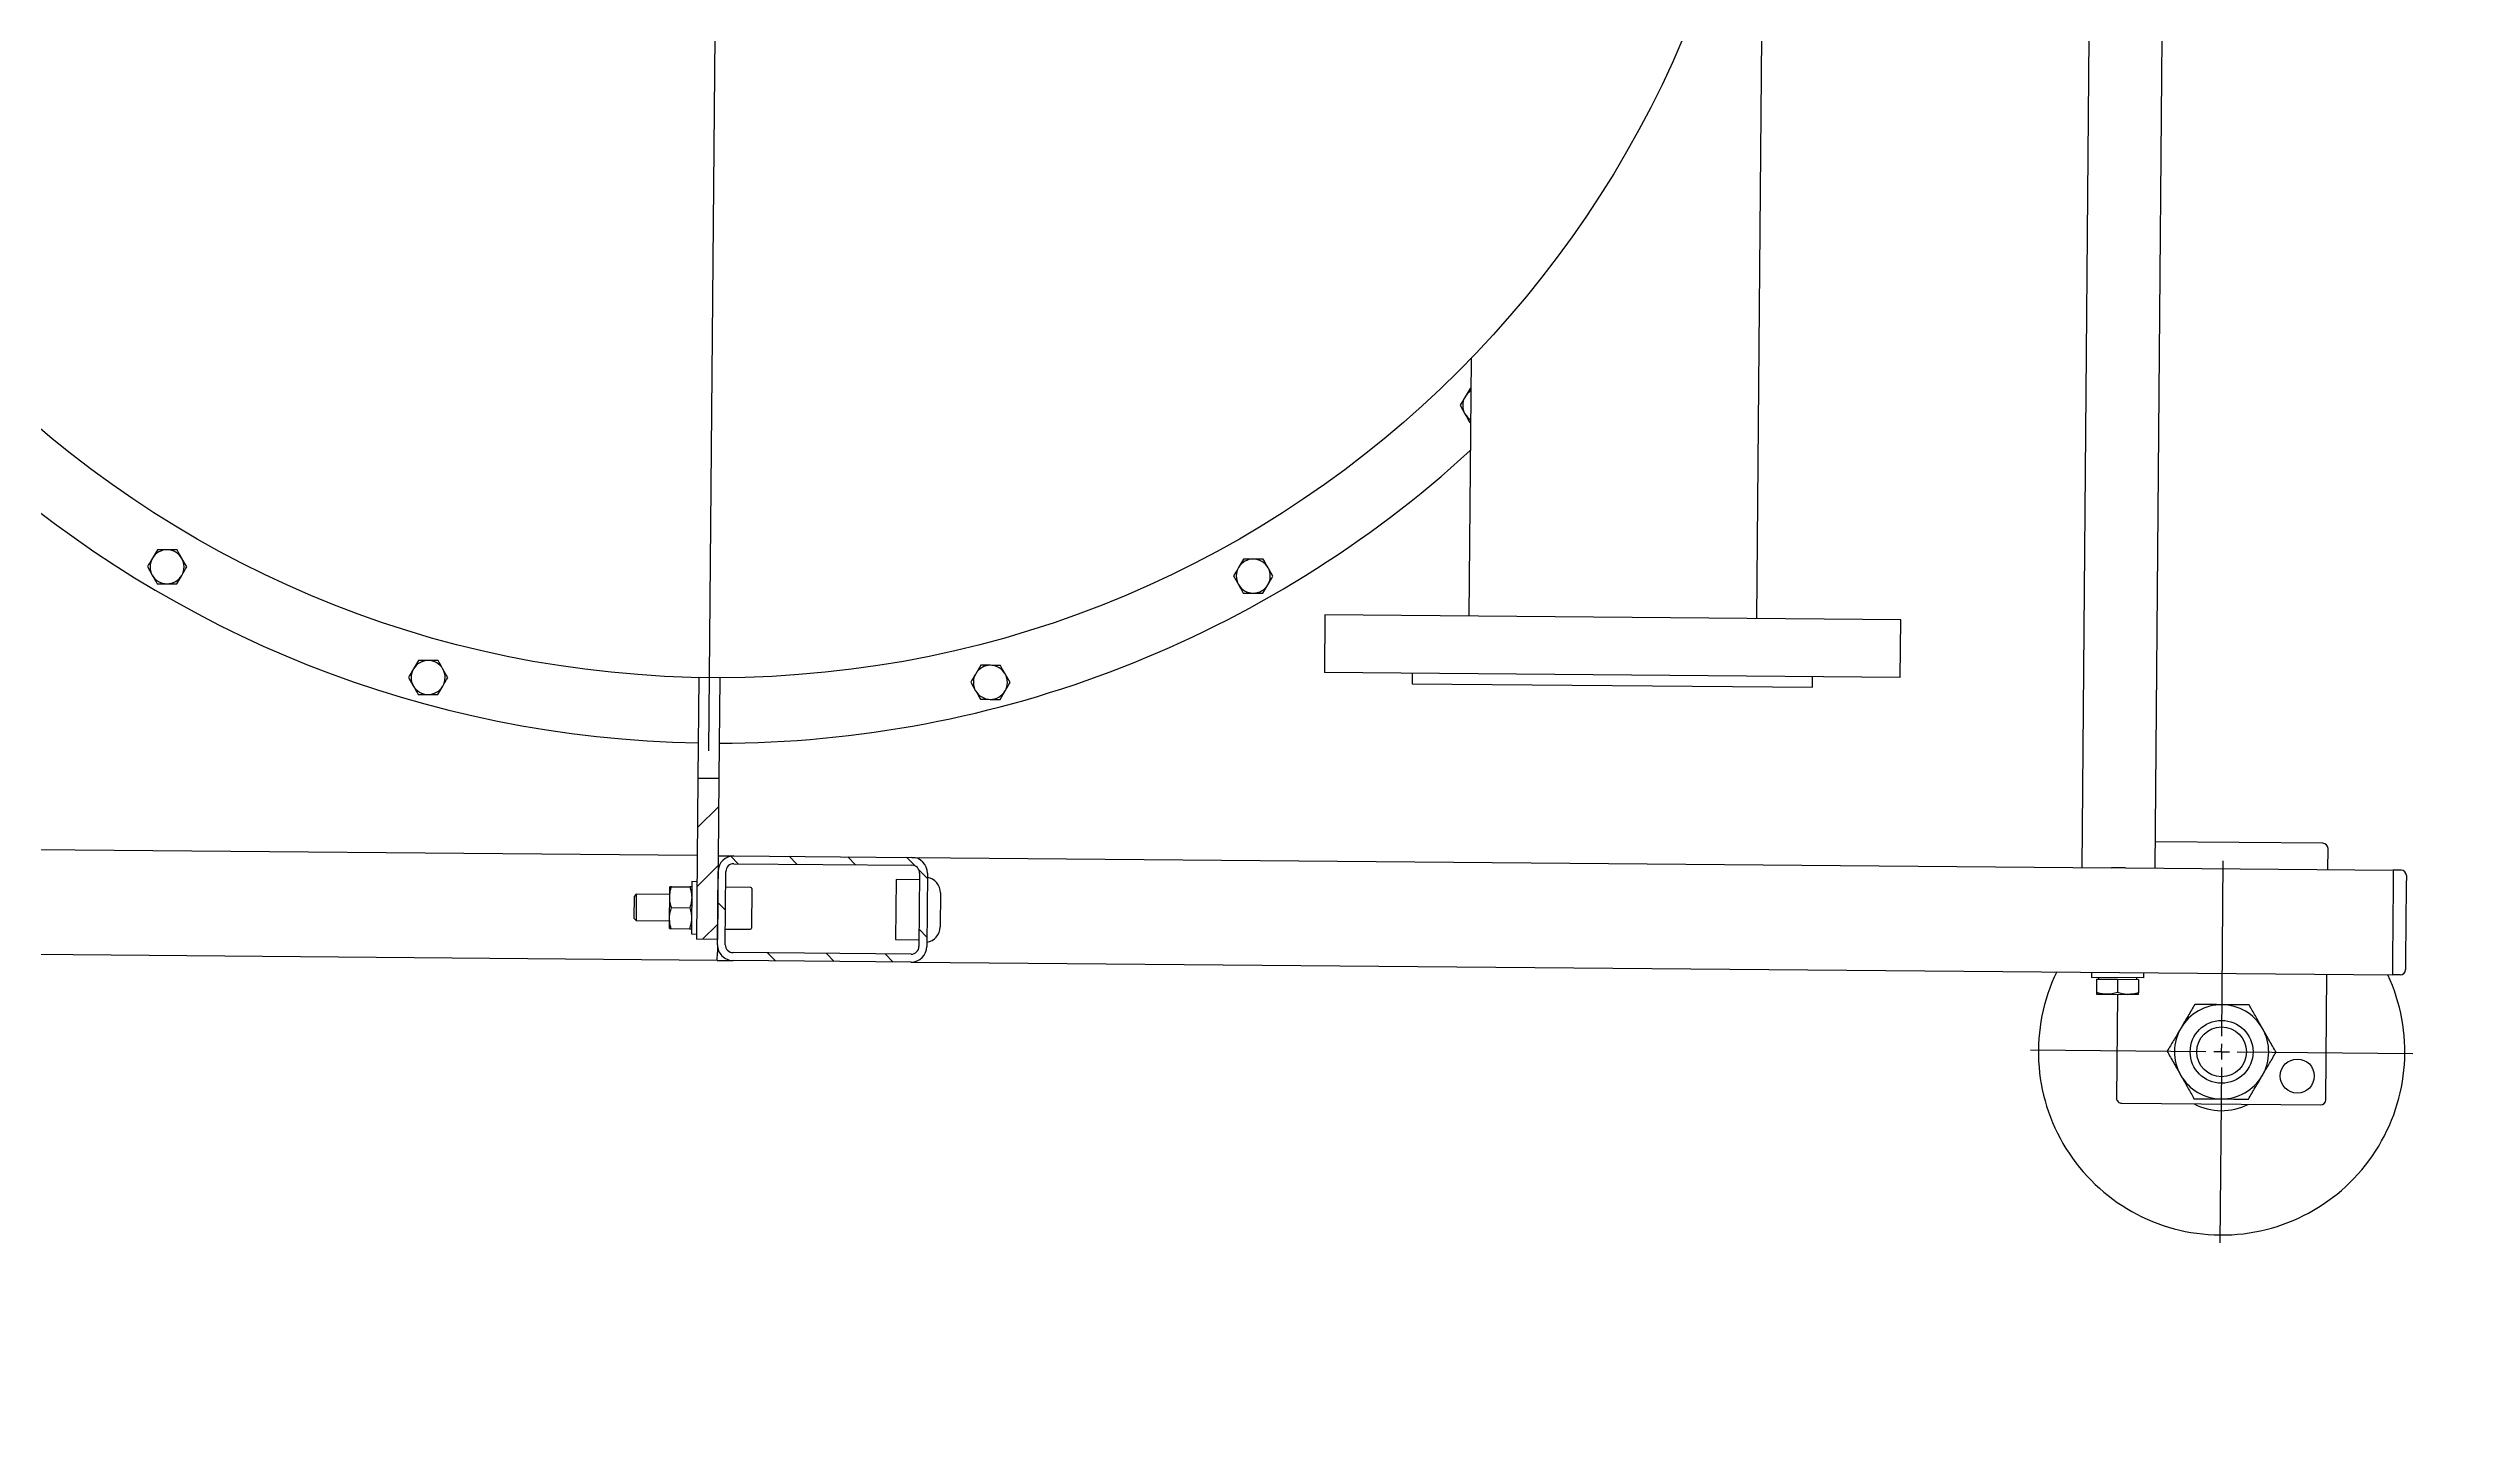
# Model space of a CAD drawing. Header units: inches. Extents: x -955375 to 106222, y -96450 to 64845.
# Drawn here: x 24399 to 25344, y 45491 to 46032 of the extents above; entities that cross this region are included whole.
import ezdxf

# ---------------------------------------------------------------- set-up
doc = ezdxf.new("R2010")
doc.units = ezdxf.units.IN
doc.header["$MEASUREMENT"] = 0
doc.linetypes.add('CONTINUA', pattern=[0])
doc.layers.add('ACHUTECH', color=24, linetype='Continuous', lineweight=18)
for name, color, linetype in [('DIBUJO', 2, 'Continuous'), ('GEOMETRIE', 7, 'Continuous'), ('MITTELKREUZE', 4, 'Continuous'), ('SCHRAFFUR', 7, 'Continuous')]:
    doc.layers.add(name, color=color, linetype=linetype)
doc.styles.get("Standard").update_dxf_attribs({"font": 'isocp2.shx'})
doc.dimstyles.new('SUPERPEQUEÑA', dxfattribs={"dimtxt": 0.1, "dimasz": 0.05, "dimexe": 0.1, "dimexo": 0.15, "dimgap": 0.05, "dimtad": 1, "dimzin": 0, "dimdsep": 46, "dimtxsty": 'Standard', "dimblk1": 'CRUZZ', "dimblk2": 'CRUZZ', "dimsah": 1, "dimcen": 0.03, "dimse1": 1, "dimse2": 1, "dimclrd": 109, "dimclre": 4, "dimclrt": 173, "dimadec": 0, "dimazin": 0, "dimtfac": 1, "dimtix": 1, "dimtmove": 1, "dimatfit": 3, "dimldrblk": 'CRUZZ', "dimfxl": 1, "dimtolj": 1, "dimtzin": 0, "dimlwd": -1, "dimarcsym": 0})

# ---------------------------------------------------------------- blocks, each defined once
blk = doc.blocks.new('CRUZ')
at = {"layer": 'DIBUJO', "color": 7, "lineweight": -3}
for p, q in [((-0.2, 0), (0.2, 0)), ((0, 0.2), (0, -0.2))]:
    blk.add_line(p, q, dxfattribs=at)
at = {"layer": 'DIBUJO', "color": 7, "lineweight": -3, "const_width": 0.05}
blk.add_lwpolyline([(0, 0, 1), (0, 0, 1)], format="xyb", close=True, dxfattribs=at)
blk = doc.blocks.new('CRUZZ')
at = {"layer": 'DIBUJO', "color": 3, "xscale": 10, "yscale": 10, "zscale": 10}
blk.add_blockref('CRUZ', (0, 0), dxfattribs=at)
blk = doc.blocks.new('*D185')
at = {"layer": 'ACHUTECH', "color": 7, "ltscale": 500, "transparency": 16777216}
blk.add_line((5118.65, 54499.15), (5118.65, 25409.93), dxfattribs=at)
at = {"layer": 'Defpoints', "color": 0, "linetype": 'CONTINUA', "ltscale": 500, "transparency": 16777216}
for p in [(26169.23, 54499.2), (5118.65, 25409.88), (6592.24, 25409.88)]:
    blk.add_point(p, dxfattribs=at)
at = {"layer": 'ACHUTECH', "color": 7, "linetype": 'CONTINUA', "ltscale": 500, "transparency": 16777216, "xscale": 0.05, "yscale": 0.05, "zscale": 0.05}
for p, rotation in [((5118.65, 54499.2), 90), ((5118.65, 25409.88), 270)]:
    blk.add_blockref('CRUZZ', p, dxfattribs=dict(at, rotation=rotation))
at = {"layer": 'ACHUTECH', "color": 7, "linetype": 'CONTINUA', "lineweight": 13, "ltscale": 500, "transparency": 16777216, "insert": (5118.56, 39954.54), "char_height": 0.15, "attachment_point": 5, "rotation": 90}
blk.add_mtext('\\A1;29089.32', dxfattribs=at)
blk = doc.blocks.new('SW_CENTERMARKSYMBOL_1')
at = {"layer": 'MITTELKREUZE', "color": 0, "linetype": 'Continuous'}
blk.add_line((0, 6), (0, 428), dxfattribs=at)
blk = doc.blocks.new('SW_CENTERMARKSYMBOL_5')
at = {"layer": 'MITTELKREUZE', "color": 0, "linetype": 'Continuous'}
for p, q in [((0, 6), (0, 73)), ((-6, 0), (-73, 0)), ((0, 0), (-3, 0)), ((0, 0), (0, 3)), ((0, 0), (0, -3)), ((0, 0), (3, 0)), ((6, 0), (73, 0)), ((0, -6), (0, -73))]:
    blk.add_line(p, q, dxfattribs=at)

msp = doc.modelspace()

# ---------------------------------------------------------------- hatches: boundary and pattern name
at = {"layer": 'SCHRAFFUR', "linetype": 'Continuous'}
h = msp.add_hatch(dxfattribs=at)
h.set_pattern_fill('ANSI31', color=256, scale=5.103547, angle=179.507524, style=0)
h.set_pattern_definition([(224.50752, (28009.597, 48255.226), (11.358884, -11.55585), [])])
h.paths.add_polyline_path([(24660.866, 45747.158), (24652.7, 45747.228), (24652.16, 45684.368), (24660.325, 45684.298)], flags=0)
h = msp.add_hatch(dxfattribs=at)
h.set_pattern_fill('ANSI31', color=256, scale=5.103547, angle=269.507524, style=0)
h.set_pattern_definition([(314.50752, (28009.597, 48255.226), (11.55585, 11.358884), [])])
edge = h.paths.add_edge_path(flags=0)
edge.add_line((24666.379, 45676.08), (24735.785, 45675.483))
edge.add_arc((24735.837, 45681.607), 6.124, 269.507524, 359.507524)
edge.add_line((24741.961, 45681.554), (24742.207, 45710.133))
edge.add_arc((24736.083, 45710.186), 6.124, 359.507524, 449.507524)
edge.add_line((24736.136, 45716.31), (24666.73, 45716.906))
edge.add_arc((24666.677, 45710.782), 6.124, 449.507524, 539.507524)
edge.add_line((24660.553, 45710.835), (24660.308, 45682.256))
edge.add_arc((24666.432, 45682.204), 6.124, 179.507524, 269.507524)
edge = h.paths.add_edge_path(flags=0)
edge.add_arc((24666.677, 45710.782), 3.062, 449.507524, 539.507524, ccw=False)
edge.add_line((24666.704, 45713.844), (24736.109, 45713.248))
edge.add_arc((24736.083, 45710.186), 3.062, 359.507524, 449.507524, ccw=False)
edge.add_line((24739.145, 45710.159), (24738.899, 45681.581))
edge.add_arc((24735.837, 45681.607), 3.062, 269.507524, 359.507524, ccw=False)
edge.add_line((24735.811, 45678.545), (24666.405, 45679.142))
edge.add_arc((24666.432, 45682.204), 3.062, 179.507524, 269.507524, ccw=False)
edge.add_line((24663.37, 45682.23), (24663.615, 45710.809))

# ---------------------------------------------------------------- linework, layer by layer
at = {"layer": 'GEOMETRIE', "linetype": 'Continuous'}
for p, q in [((25065.617, 45809.428), (25068.898, 46191.159)), ((25196.087, 46144.132), (25192.376, 45712.388)), ((25220.955, 45712.143), (25224.666, 46143.887)), ((24954.207, 45910.93), (24953.343, 45810.393)), ((24953.797, 45899.246), (24951.853, 45895.945)), ((24954.107, 45899.243), (24953.797, 45899.246)), ((24949.909, 45892.644), (24951.796, 45889.311)), ((24953.683, 45885.977), (24953.992, 45885.974)), ((24438.026, 45829.725), (24439.913, 45826.391)), ((24441.913, 45836.326), (24439.97, 45833.026)), ((24453.347, 45829.593), (24451.461, 45832.927)), ((24865.492, 45832.685), (24863.548, 45829.385)), ((24876.926, 45825.952), (24875.04, 45829.286)), ((24449.46, 45822.992), (24451.404, 45826.292)), ((24861.605, 45826.084), (24863.491, 45822.75)), ((24873.039, 45819.351), (24874.982, 45822.652)), ((24897.206, 45810.876), (24897.013, 45788.421)), ((25121.754, 45808.945), (24897.206, 45810.876)), ((25121.561, 45786.491), (25121.754, 45808.945)), ((24543.709, 45793.132), (24541.765, 45789.832)), ((24762.969, 45791.248), (24761.026, 45787.947)), ((24539.821, 45786.531), (24541.708, 45783.197)), ((24551.255, 45779.798), (24553.199, 45783.099)), ((24555.143, 45786.399), (24553.256, 45789.733)), ((24653.037, 45786.435), (24652.7, 45747.228)), ((24661.203, 45786.365), (24653.037, 45786.435)), ((24661.203, 45786.365), (24660.866, 45747.158)), ((24759.082, 45784.646), (24760.969, 45781.313)), ((24774.403, 45784.515), (24772.517, 45787.848)), ((25121.561, 45786.491), (24897.013, 45788.421)), ((24931.205, 45788.127), (24931.17, 45784.044)), ((24931.17, 45784.044), (25087.333, 45782.702)), ((25087.333, 45782.702), (25087.368, 45786.785)), ((24770.516, 45777.913), (24772.46, 45781.214)), ((24652.7, 45747.228), (24652.16, 45684.368)), ((24652.7, 45747.228), (24660.866, 45747.158)), ((24660.866, 45747.158), (24660.325, 45684.298)), ((24652.441, 45717.029), (24134.527, 45721.481)), ((24660.606, 45716.959), (24666.73, 45716.906)), ((24666.73, 45716.906), (24736.136, 45716.31)), ((24736.136, 45716.31), (25203.953, 45712.289)), ((25286.365, 45721.788), (25221.042, 45722.349)), ((25288.319, 45711.564), (25288.389, 45719.729)), ((24650.312, 45706.84), (24650.136, 45686.427)), ((24652.353, 45706.823), (24650.312, 45706.84)), ((24660.308, 45682.256), (24660.553, 45710.835)), ((24663.37, 45682.23), (24663.615, 45710.809)), ((24666.704, 45713.844), (24736.109, 45713.248)), ((24729.937, 45707.687), (24729.735, 45684.211)), ((24739.123, 45707.608), (24729.937, 45707.687)), ((24739.145, 45710.159), (24738.899, 45681.581)), ((24742.207, 45710.133), (24741.961, 45681.554)), ((25209.378, 45712.242), (25313.836, 45711.344)), ((25313.836, 45711.344), (25313.783, 45705.22)), ((25316.898, 45711.318), (25313.836, 45711.344)), ((25318.922, 45709.259), (25318.887, 45705.176)), ((24627.806, 45701.083), (24627.732, 45692.57)), ((24628.66, 45701.922), (24627.806, 45701.083)), ((24628.66, 45701.922), (24628.572, 45691.716)), ((24641.694, 45701.81), (24628.66, 45701.922)), ((24641.615, 45692.624), (24641.685, 45700.79)), ((24641.685, 45700.79), (24641.72, 45704.872)), ((24642.379, 45696.701), (24649.495, 45696.64)), ((24642.45, 45704.866), (24649.565, 45704.805)), ((24673.361, 45704.6), (24663.563, 45704.685)), ((24673.766, 45704.189), (24673.633, 45688.674)), ((24747.245, 45702.434), (24747.131, 45689.166)), ((25313.783, 45705.22), (25313.538, 45676.641)), ((25318.887, 45705.176), (25318.641, 45676.597)), ((24627.732, 45692.57), (24628.572, 45691.716)), ((24628.572, 45691.716), (24641.606, 45691.604)), ((24641.58, 45688.542), (24641.615, 45692.624)), ((24642.309, 45688.535), (24649.424, 45688.474)), ((24663.422, 45688.354), (24673.221, 45688.27)), ((24660.255, 45676.132), (24134.176, 45680.654)), ((24650.136, 45686.427), (24652.177, 45686.409)), ((24660.325, 45684.298), (24652.16, 45684.368)), ((24660.255, 45676.132), (24660.281, 45679.194)), ((24660.308, 45682.256), (24660.281, 45679.194)), ((24735.811, 45678.545), (24666.405, 45679.142)), ((24729.735, 45684.211), (24738.921, 45684.132)), ((24660.255, 45676.132), (24666.379, 45676.08)), ((24735.785, 45675.483), (24666.379, 45676.08)), ((24735.785, 45675.483), (25313.485, 45670.517)), ((25196.108, 45671.526), (25196.09, 45669.485)), ((25216.504, 45669.309), (25196.09, 45669.485)), ((25198.126, 45668.855), (25198.082, 45663.664)), ((25198.126, 45668.855), (25206.292, 45668.785)), ((25198.831, 45669.461), (25198.825, 45668.849)), ((25206.292, 45668.785), (25206.247, 45663.594)), ((25206.292, 45668.785), (25214.457, 45668.715)), ((25213.758, 45668.721), (25213.763, 45669.333)), ((25214.457, 45668.715), (25214.412, 45663.524)), ((25216.504, 45669.309), (25216.521, 45671.351)), ((25287.547, 45621.744), (25287.968, 45670.737)), ((25313.538, 45676.641), (25313.485, 45670.517)), ((25316.547, 45670.491), (25313.485, 45670.517)), ((25318.641, 45676.597), (25318.606, 45672.515)), ((25198.075, 45662.935), (25202.158, 45662.9)), ((25202.158, 45662.9), (25210.323, 45662.83)), ((25206.241, 45662.865), (25205.893, 45622.446)), ((25214.406, 45662.795), (25210.323, 45662.83)), ((25207.917, 45620.387), (25285.488, 45619.721))]:
    msp.add_line(p, q, dxfattribs=at)
for centre, radius in [((24660.629, 46194.668), 408.284), ((25246.878, 45640.467), 12.249), ((25246.878, 45640.467), 9.697), ((25276.399, 45631.027), 6.635)]:
    msp.add_circle(centre, radius, dxfattribs=at)
for centre, radius, start, end in [((24660.629, 46194.668), 433.801, 106.631134, 268.968261), ((24957.57, 45892.579), 6.635, 149.507524, 209.507524), ((24957.57, 45892.579), 6.635, 121.557834, 149.507524), ((24957.57, 45892.579), 6.635, 209.507524, 237.457213), ((24660.629, 46194.668), 433.801, 270.046786, 312.535308), ((24445.687, 45829.659), 6.635, 149.507524, 209.507524), ((24445.687, 45829.659), 6.635, 89.507524, 149.507524), ((24445.687, 45829.659), 6.635, 29.507524, 89.507524), ((24445.687, 45829.659), 6.635, 329.507524, 29.507524), ((24869.265, 45826.018), 6.635, 149.507524, 209.507524), ((24869.265, 45826.018), 6.635, 89.507524, 149.507524), ((24869.265, 45826.018), 6.635, 29.507524, 89.507524), ((24869.265, 45826.018), 6.635, 329.507524, 29.507524), ((24445.687, 45829.659), 6.635, 209.507524, 269.507524), ((24445.687, 45829.659), 6.635, 269.507524, 329.507524), ((24869.265, 45826.018), 6.635, 209.507524, 269.507524), ((24869.265, 45826.018), 6.635, 269.507524, 329.507524), ((24547.482, 45786.465), 6.635, 89.507524, 149.507524), ((24547.482, 45786.465), 6.635, 29.507524, 89.507524), ((24766.743, 45784.581), 6.635, 89.507524, 149.507524), ((24766.743, 45784.581), 6.635, 29.507524, 89.507524), ((24547.482, 45786.465), 6.635, 149.507524, 209.507524), ((24547.482, 45786.465), 6.635, 209.507524, 269.507524), ((24547.482, 45786.465), 6.635, 269.507524, 329.507524), ((24547.482, 45786.465), 6.635, 329.507524, 29.507524), ((24766.743, 45784.581), 6.635, 149.507524, 209.507524), ((24766.743, 45784.581), 6.635, 329.507524, 29.507524), ((24766.743, 45784.581), 6.635, 209.507524, 269.507524), ((24766.743, 45784.581), 6.635, 269.507524, 329.507524), ((24666.677, 45710.782), 6.124, 89.507524, 179.507524), ((24736.083, 45710.186), 6.124, 359.507524, 89.507524), ((25286.348, 45719.746), 2.041, 359.507524, 89.507524), ((24666.677, 45710.782), 3.062, 89.507524, 179.507524), ((24736.083, 45710.186), 3.062, 359.507524, 89.507524), ((24741.121, 45702.487), 6.124, 359.507524, 79.913455), ((25316.88, 45709.277), 2.041, 359.507524, 89.507524), ((24673.358, 45704.192), 0.408, 359.507524, 89.507524), ((24673.224, 45688.678), 0.408, 269.507524, 359.507524), ((24741.007, 45689.218), 6.124, 279.101592, 359.507524), ((24666.432, 45682.204), 6.124, 179.507524, 269.507524), ((24666.432, 45682.204), 3.062, 179.507524, 269.507524), ((24735.837, 45681.607), 6.124, 269.507524, 359.507524), ((24735.837, 45681.607), 3.062, 269.507524, 359.507524), ((25246.878, 45640.467), 71.45, 154.13059, 269.507524), ((25246.878, 45640.467), 71.45, 269.507524, 24.884457), ((25316.565, 45672.532), 2.041, 269.507524, 359.507524), ((25246.878, 45640.467), 18.373, 89.507524, 149.507524), ((25246.878, 45640.467), 18.373, 29.507524, 89.507524), ((25246.878, 45640.467), 18.373, 149.507524, 209.507524), ((25246.878, 45640.467), 18.373, 329.507524, 29.507524), ((25246.878, 45640.467), 18.373, 209.507524, 269.507524), ((25246.878, 45640.467), 18.373, 269.507524, 329.507524), ((25207.935, 45622.429), 2.041, 179.507524, 269.507524), ((25285.506, 45621.762), 2.041, 269.507524, 359.507524), ((25246.878, 45640.467), 22.966, 242.241479, 269.507524), ((25246.878, 45640.467), 22.966, 269.507524, 296.773568)]:
    msp.add_arc(centre, radius, start, end, dxfattribs=at)
for points, knots in [([(24951.853, 45895.945), (24951.807, 45895.867), (24951.151, 45894.752), (24950.507, 45893.66), (24949.909, 45892.644)], [0, 0, 0, 0, 0.07021477, 1, 1, 1, 1]), ([(24951.796, 45889.311), (24951.841, 45889.232), (24952.478, 45888.106), (24953.102, 45887.003), (24953.683, 45885.977)], [0, 0, 0, 0, 0.0702148, 1, 1, 1, 1]), ([(24439.97, 45833.026), (24439.924, 45832.947), (24439.267, 45831.833), (24438.624, 45830.74), (24438.026, 45829.725)], [0, 0, 0, 0, 0.07021477, 1, 1, 1, 1]), ([(24445.744, 45836.293), (24444.781, 45836.302), (24443.484, 45836.313), (24442.235, 45836.324), (24441.913, 45836.326)], [0, 0, 0, 0, 0.7424487, 1, 1, 1, 1]), ([(24449.574, 45836.26), (24448.651, 45836.268), (24447.389, 45836.279), (24446.092, 45836.29), (24445.744, 45836.293)], [0, 0, 0, 0, 0.7313664, 1, 1, 1, 1]), ([(24451.461, 45832.927), (24451.416, 45833.006), (24450.779, 45834.132), (24450.155, 45835.235), (24449.574, 45836.26)], [0, 0, 0, 0, 0.0702148, 1, 1, 1, 1]), ([(24451.404, 45826.292), (24451.45, 45826.371), (24452.106, 45827.485), (24452.749, 45828.578), (24453.347, 45829.593)], [0, 0, 0, 0, 0.07021477, 1, 1, 1, 1]), ([(24863.548, 45829.385), (24863.502, 45829.306), (24862.846, 45828.192), (24862.203, 45827.1), (24861.605, 45826.084)], [0, 0, 0, 0, 0.07021477, 1, 1, 1, 1]), ([(24869.322, 45832.652), (24868.359, 45832.661), (24867.062, 45832.672), (24865.814, 45832.683), (24865.492, 45832.685)], [0, 0, 0, 0, 0.7424487, 1, 1, 1, 1]), ([(24873.153, 45832.62), (24872.23, 45832.627), (24870.967, 45832.638), (24869.671, 45832.649), (24869.322, 45832.652)], [0, 0, 0, 0, 0.7313664, 1, 1, 1, 1]), ([(24875.04, 45829.286), (24874.995, 45829.365), (24874.358, 45830.491), (24873.733, 45831.594), (24873.153, 45832.62)], [0, 0, 0, 0, 0.0702148, 1, 1, 1, 1]), ([(24439.913, 45826.391), (24439.957, 45826.312), (24440.595, 45825.186), (24441.219, 45824.083), (24441.799, 45823.058)], [0, 0, 0, 0, 0.0702148, 1, 1, 1, 1]), ([(24441.799, 45823.058), (24442.121, 45823.055), (24443.369, 45823.044), (24444.667, 45823.033), (24445.63, 45823.025)], [0, 0, 0, 0, 0.2575513, 1, 1, 1, 1]), ([(24445.63, 45823.025), (24445.978, 45823.022), (24447.274, 45823.01), (24448.537, 45823), (24449.46, 45822.992)], [0, 0, 0, 0, 0.2686336, 1, 1, 1, 1]), ([(24863.491, 45822.75), (24863.536, 45822.671), (24864.173, 45821.546), (24864.798, 45820.442), (24865.378, 45819.417)], [0, 0, 0, 0, 0.0702148, 1, 1, 1, 1]), ([(24865.378, 45819.417), (24865.7, 45819.414), (24866.948, 45819.403), (24868.245, 45819.392), (24869.208, 45819.384)], [0, 0, 0, 0, 0.2575513, 1, 1, 1, 1]), ([(24869.208, 45819.384), (24869.557, 45819.381), (24870.853, 45819.37), (24872.116, 45819.359), (24873.039, 45819.351)], [0, 0, 0, 0, 0.2686336, 1, 1, 1, 1]), ([(24874.982, 45822.652), (24875.029, 45822.73), (24875.685, 45823.844), (24876.328, 45824.937), (24876.926, 45825.952)], [0, 0, 0, 0, 0.07021477, 1, 1, 1, 1]), ([(24547.539, 45793.1), (24546.576, 45793.108), (24545.279, 45793.119), (24544.03, 45793.13), (24543.709, 45793.132)], [0, 0, 0, 0, 0.7424487, 1, 1, 1, 1]), ([(24551.37, 45793.067), (24550.446, 45793.075), (24549.184, 45793.085), (24547.887, 45793.097), (24547.539, 45793.1)], [0, 0, 0, 0, 0.7313664, 1, 1, 1, 1]), ([(24553.256, 45789.733), (24553.211, 45789.812), (24552.574, 45790.938), (24551.95, 45792.041), (24551.37, 45793.067)], [0, 0, 0, 0, 0.0702148, 1, 1, 1, 1]), ([(24766.8, 45791.215), (24765.837, 45791.223), (24764.539, 45791.234), (24763.291, 45791.245), (24762.969, 45791.248)], [0, 0, 0, 0, 0.7424487, 1, 1, 1, 1]), ([(24770.63, 45791.182), (24769.707, 45791.19), (24768.444, 45791.201), (24767.148, 45791.212), (24766.8, 45791.215)], [0, 0, 0, 0, 0.7313664, 1, 1, 1, 1]), ([(24772.517, 45787.848), (24772.472, 45787.927), (24771.835, 45789.053), (24771.21, 45790.156), (24770.63, 45791.182)], [0, 0, 0, 0, 0.0702148, 1, 1, 1, 1]), ([(24541.765, 45789.832), (24541.719, 45789.753), (24541.063, 45788.639), (24540.419, 45787.547), (24539.821, 45786.531)], [0, 0, 0, 0, 0.07021477, 1, 1, 1, 1]), ([(24541.708, 45783.197), (24541.753, 45783.118), (24542.39, 45781.993), (24543.014, 45780.889), (24543.595, 45779.864)], [0, 0, 0, 0, 0.0702148, 1, 1, 1, 1]), ([(24553.199, 45783.099), (24553.245, 45783.177), (24553.902, 45784.291), (24554.545, 45785.384), (24555.143, 45786.399)], [0, 0, 0, 0, 0.07021477, 1, 1, 1, 1]), ([(24761.026, 45787.947), (24760.98, 45787.869), (24760.323, 45786.754), (24759.68, 45785.662), (24759.082, 45784.646)], [0, 0, 0, 0, 0.07021477, 1, 1, 1, 1]), ([(24772.46, 45781.214), (24772.506, 45781.292), (24773.162, 45782.407), (24773.805, 45783.499), (24774.403, 45784.515)], [0, 0, 0, 0, 0.07021477, 1, 1, 1, 1]), ([(24543.595, 45779.864), (24543.916, 45779.861), (24545.165, 45779.85), (24546.462, 45779.839), (24547.425, 45779.831)], [0, 0, 0, 0, 0.2575513, 1, 1, 1, 1]), ([(24547.425, 45779.831), (24547.773, 45779.828), (24549.07, 45779.817), (24550.332, 45779.806), (24551.255, 45779.798)], [0, 0, 0, 0, 0.2686336, 1, 1, 1, 1]), ([(24760.969, 45781.313), (24761.013, 45781.234), (24761.65, 45780.108), (24762.275, 45779.005), (24762.855, 45777.979)], [0, 0, 0, 0, 0.0702148, 1, 1, 1, 1]), ([(24762.855, 45777.979), (24763.177, 45777.976), (24764.425, 45777.966), (24765.723, 45777.954), (24766.686, 45777.946)], [0, 0, 0, 0, 0.2575513, 1, 1, 1, 1]), ([(24766.686, 45777.946), (24767.034, 45777.943), (24768.33, 45777.932), (24769.593, 45777.921), (24770.516, 45777.913)], [0, 0, 0, 0, 0.2686336, 1, 1, 1, 1]), ([(25209.378, 45712.242), (25208.49, 45712.247), (25206.682, 45712.257), (25204.873, 45712.278), (25203.953, 45712.289)], [0, 0, 0, 0, 0.4911526, 1, 1, 1, 1]), ([(24641.615, 45692.624), (24641.617, 45692.721), (24641.63, 45693.454), (24641.801, 45694.834), (24642.185, 45696.075), (24642.379, 45696.701)], [0, 0, 0, 0, 0.0700858, 0.5307822, 1, 1, 1, 1]), ([(24641.685, 45700.79), (24641.687, 45700.886), (24641.7, 45701.619), (24641.871, 45703), (24642.256, 45704.24), (24642.45, 45704.866)], [0, 0, 0, 0, 0.07008577, 0.53078223, 1, 1, 1, 1]), ([(24642.379, 45696.701), (24642.181, 45697.366), (24641.781, 45698.707), (24641.718, 45700.091), (24641.685, 45700.79)], [0, 0, 0, 0, 0.495458, 1, 1, 1, 1]), ([(24642.45, 45704.866), (24642.34, 45704.867), (24641.912, 45704.871), (24641.802, 45704.872), (24641.72, 45704.872)], [0, 0, 0, 0, 0.2575513, 1, 1, 1, 1]), ([(24650.259, 45700.716), (24650.257, 45700.619), (24650.244, 45699.886), (24650.073, 45698.506), (24649.689, 45697.266), (24649.495, 45696.64)], [0, 0, 0, 0, 0.0700858, 0.5307822, 1, 1, 1, 1]), ([(24649.495, 45696.64), (24649.693, 45695.975), (24650.093, 45694.633), (24650.156, 45693.249), (24650.189, 45692.551)], [0, 0, 0, 0, 0.495458, 1, 1, 1, 1]), ([(24649.565, 45704.805), (24649.763, 45704.14), (24650.163, 45702.798), (24650.227, 45701.414), (24650.259, 45700.716)], [0, 0, 0, 0, 0.495458, 1, 1, 1, 1]), ([(24650.294, 45704.799), (24650.212, 45704.799), (24650.102, 45704.8), (24649.675, 45704.804), (24649.565, 45704.805)], [0, 0, 0, 0, 0.7424487, 1, 1, 1, 1]), ([(24641.58, 45688.542), (24641.662, 45688.541), (24641.772, 45688.54), (24642.199, 45688.536), (24642.309, 45688.535)], [0, 0, 0, 0, 0.7424487, 1, 1, 1, 1]), ([(24642.309, 45688.535), (24642.111, 45689.2), (24641.711, 45690.542), (24641.647, 45691.926), (24641.615, 45692.624)], [0, 0, 0, 0, 0.495458, 1, 1, 1, 1]), ([(24650.189, 45692.551), (24650.187, 45692.454), (24650.174, 45691.721), (24650.003, 45690.341), (24649.618, 45689.1), (24649.424, 45688.474)], [0, 0, 0, 0, 0.0700858, 0.5307822, 1, 1, 1, 1]), ([(24649.424, 45688.474), (24649.534, 45688.473), (24649.962, 45688.47), (24650.072, 45688.469), (24650.154, 45688.468)], [0, 0, 0, 0, 0.2575513, 1, 1, 1, 1]), ([(25198.082, 45663.664), (25198.079, 45663.378), (25198.076, 45662.986), (25198.075, 45662.946), (25198.075, 45662.935)], [0, 0, 0, 0, 0.7313664, 1, 1, 1, 1]), ([(25202.158, 45662.9), (25202.061, 45662.902), (25201.329, 45662.915), (25199.948, 45663.086), (25198.708, 45663.47), (25198.082, 45663.664)], [0, 0, 0, 0, 0.0700858, 0.5307822, 1, 1, 1, 1]), ([(25206.247, 45663.594), (25205.582, 45663.396), (25204.24, 45662.996), (25202.856, 45662.932), (25202.158, 45662.9)], [0, 0, 0, 0, 0.495458, 1, 1, 1, 1]), ([(25210.323, 45662.83), (25210.227, 45662.831), (25209.494, 45662.844), (25208.113, 45663.016), (25206.873, 45663.4), (25206.247, 45663.594)], [0, 0, 0, 0, 0.0700858, 0.5307822, 1, 1, 1, 1]), ([(25214.412, 45663.524), (25213.748, 45663.326), (25212.406, 45662.926), (25211.022, 45662.862), (25210.323, 45662.83)], [0, 0, 0, 0, 0.495458, 1, 1, 1, 1]), ([(25214.406, 45662.795), (25214.406, 45662.806), (25214.407, 45662.846), (25214.41, 45663.238), (25214.412, 45663.524)], [0, 0, 0, 0, 0.26863361, 1, 1, 1, 1]), ([(25236.429, 45658.931), (25235.555, 45657.446), (25233.79, 45654.45), (25231.967, 45651.353), (25231.046, 45649.79)], [0, 0, 0, 0, 0.495458, 1, 1, 1, 1]), ([(25247.036, 45658.84), (25246.073, 45658.848), (25243.803, 45658.867), (25240.243, 45658.898), (25237.704, 45658.92), (25236.429, 45658.931)], [0, 0, 0, 0, 0.2684065, 0.6323729, 1, 1, 1, 1]), ([(25257.643, 45658.748), (25256.752, 45658.756), (25254.583, 45658.775), (25251.043, 45658.805), (25248.377, 45658.828), (25247.036, 45658.84)], [0, 0, 0, 0, 0.2572433, 0.6263799, 1, 1, 1, 1]), ([(25262.868, 45649.517), (25262.744, 45649.736), (25261.806, 45651.393), (25260.038, 45654.517), (25258.446, 45657.329), (25257.643, 45658.748)], [0, 0, 0, 0, 0.0701071, 0.5307932, 1, 1, 1, 1]), ([(25231.046, 45649.79), (25230.919, 45649.574), (25229.953, 45647.933), (25228.131, 45644.839), (25226.491, 45642.055), (25225.664, 45640.65)], [0, 0, 0, 0, 0.0701071, 0.5307932, 1, 1, 1, 1]), ([(25268.092, 45640.285), (25267.244, 45641.784), (25265.531, 45644.81), (25263.761, 45647.938), (25262.868, 45649.517)], [0, 0, 0, 0, 0.495458, 1, 1, 1, 1]), ([(25225.664, 45640.65), (25226.512, 45639.151), (25228.225, 45636.125), (25229.995, 45632.996), (25230.888, 45631.418)], [0, 0, 0, 0, 0.495458, 1, 1, 1, 1]), ([(25262.71, 45631.145), (25262.837, 45631.361), (25263.804, 45633.002), (25265.625, 45636.096), (25267.265, 45638.88), (25268.092, 45640.285)], [0, 0, 0, 0, 0.0701071, 0.5307932, 1, 1, 1, 1]), ([(25230.888, 45631.418), (25231.012, 45631.199), (25231.95, 45629.542), (25233.718, 45626.418), (25235.31, 45623.606), (25236.113, 45622.187)], [0, 0, 0, 0, 0.0701071, 0.5307932, 1, 1, 1, 1]), ([(25257.327, 45622.004), (25258.201, 45623.489), (25259.966, 45626.485), (25261.79, 45629.582), (25262.71, 45631.145)], [0, 0, 0, 0, 0.495458, 1, 1, 1, 1]), ([(25236.113, 45622.187), (25237.377, 45622.176), (25239.915, 45622.154), (25243.475, 45622.123), (25245.757, 45622.104), (25246.72, 45622.095)], [0, 0, 0, 0, 0.3642523, 0.7315931, 1, 1, 1, 1]), ([(25246.72, 45622.095), (25248.044, 45622.084), (25250.711, 45622.061), (25254.251, 45622.031), (25256.437, 45622.012), (25257.327, 45622.004)], [0, 0, 0, 0, 0.3688687, 0.7427572, 1, 1, 1, 1])]:
    msp.add_open_spline(points, degree=3, knots=knots, dxfattribs=at)

# ---------------------------------------------------------------- block references
at = {"layer": 'MITTELKREUZE', "linetype": 'Continuous', "xscale": 1.020709385431322, "yscale": 1.020709385431322, "zscale": 1.020709385431322, "rotation": 179.5075235861788}
for name, p in [('SW_CENTERMARKSYMBOL_1', (24660.629, 46194.668)), ('SW_CENTERMARKSYMBOL_5', (25246.878, 45640.467))]:
    msp.add_blockref(name, p, dxfattribs=at)

# ---------------------------------------------------------------- dimensions: what is measured, and where the dimension line sits
at = {"layer": 'ACHUTECH', "color": 7, "linetype": 'CONTINUA', "lineweight": 13, "ltscale": 500}
dim = msp.add_linear_dim(base=(5118.653, 25409.883), p1=(26169.229, 54499.203), p2=(6592.24, 25409.883), angle=90, dimstyle='SUPERPEQUEÑA', override={"dimtxt": 0.15, "dimgap": 0.02, "dimclrd": 7, "dimclrt": 7, "dimfxl": 0.2}, dxfattribs=at)
dim.commit()
dim.dimension.update_dxf_attribs({"geometry": '*D185', "text_midpoint": (5118.558, 39954.543)})

doc.saveas('drawing.dxf')
